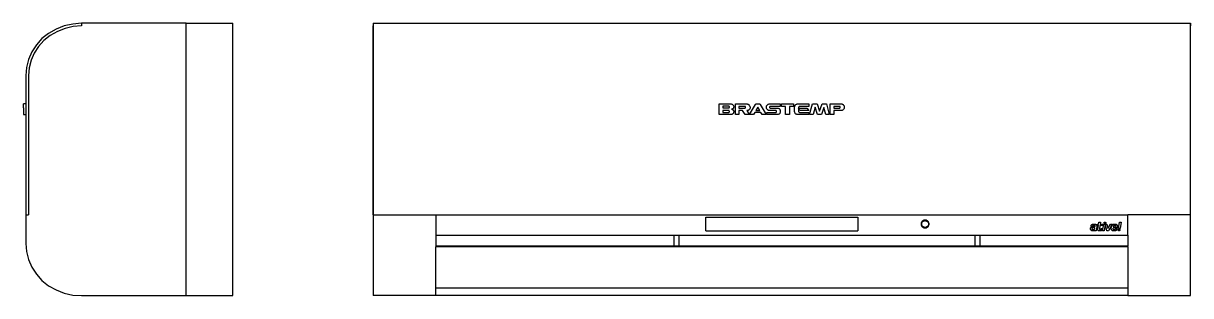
# Model space of a CAD drawing. Header units: millimetres. Extents: x 7034 to 7235, y -465 to -378.
# Drawn here: x 7086.539 to 7087.7, y -402.376 to -402.105 of the extents above; entities that cross this region are included whole.
import ezdxf

# ---------------------------------------------------------------- set-up
doc = ezdxf.new("R2010")
doc.units = ezdxf.units.MM
doc.header["$LTSCALE"] = 0.005
doc.layers.add('LL_DETALHES PRETO', color=250, linetype='Continuous')

msp = doc.modelspace()

# ---------------------------------------------------------------- linework, layer by layer
at = {"layer": 'LL_DETALHES PRETO'}
for p, q in [((7086.5879, -402.1061), (7086.5794, -402.108)), ((7086.5965, -402.1054), (7086.5879, -402.1061)), ((7086.7009, -402.1054), (7086.5965, -402.1054)), ((7086.5965, -402.1054), (7086.5965, -402.108)), ((7086.7009, -402.3762), (7086.7009, -402.1054)), ((7086.7009, -402.1054), (7086.7471, -402.1054)), ((7086.7471, -402.3762), (7086.7471, -402.1054)), ((7086.8867, -402.1054), (7086.8867, -402.108)), ((7086.8867, -402.1054), (7086.8871, -402.1054)), ((7086.8871, -402.108), (7086.8871, -402.1054)), ((7086.8871, -402.1054), (7087.6996, -402.1054)), ((7087.6996, -402.1054), (7087.7, -402.1054)), ((7087.6996, -402.1054), (7087.6996, -402.108)), ((7087.7, -402.1054), (7087.7, -402.108)), ((7086.5639, -402.1154), (7086.5573, -402.1206)), ((7086.5656, -402.1175), (7086.5593, -402.1225)), ((7086.5714, -402.1111), (7086.5639, -402.1154)), ((7086.5726, -402.1134), (7086.5656, -402.1175)), ((7086.5794, -402.108), (7086.5714, -402.1111)), ((7086.5803, -402.1104), (7086.5726, -402.1134)), ((7086.5883, -402.1086), (7086.5803, -402.1104)), ((7086.5965, -402.108), (7086.5883, -402.1086)), ((7086.8867, -402.108), (7086.8871, -402.108)), ((7086.8867, -402.2959), (7086.8867, -402.108)), ((7086.8871, -402.2959), (7086.8871, -402.108)), ((7087.6996, -402.108), (7087.7, -402.108)), ((7087.6996, -402.108), (7087.6996, -402.2959)), ((7087.7, -402.2959), (7087.7, -402.108)), ((7086.5517, -402.1268), (7086.5471, -402.1338)), ((7086.5539, -402.1284), (7086.5496, -402.135)), ((7086.5573, -402.1206), (7086.5517, -402.1268)), ((7086.5593, -402.1225), (7086.5539, -402.1284)), ((7086.5438, -402.1413), (7086.5418, -402.1492)), ((7086.5471, -402.1338), (7086.5438, -402.1413)), ((7086.5496, -402.135), (7086.5464, -402.1421)), ((7086.5418, -402.1492), (7086.5411, -402.1573)), ((7086.5445, -402.1496), (7086.5439, -402.1573)), ((7086.5464, -402.1421), (7086.5445, -402.1496)), ((7086.5411, -402.1573), (7086.5411, -402.1855)), ((7086.5439, -402.1573), (7086.5439, -402.2959)), ((7086.5411, -402.1855), (7086.5388, -402.1855)), ((7086.5388, -402.1896), (7086.5388, -402.1855)), ((7086.5411, -402.1855), (7086.5411, -402.1962)), ((7087.2309, -402.1962), (7087.2309, -402.1855)), ((7087.2309, -402.1855), (7087.2425, -402.1855)), ((7087.2345, -402.1878), (7087.2345, -402.1896)), ((7087.2406, -402.1878), (7087.2345, -402.1878)), ((7087.2407, -402.1878), (7087.2406, -402.1878)), ((7087.2408, -402.1878), (7087.2407, -402.1878)), ((7087.2408, -402.1878), (7087.2408, -402.1878)), ((7087.2409, -402.1879), (7087.2408, -402.1878)), ((7087.241, -402.1879), (7087.2409, -402.1879)), ((7087.2411, -402.188), (7087.241, -402.1879)), ((7087.2425, -402.1855), (7087.243, -402.1856)), ((7087.243, -402.1856), (7087.2435, -402.1857)), ((7087.2435, -402.1857), (7087.2439, -402.1858)), ((7087.2439, -402.1858), (7087.2443, -402.1861)), ((7087.2443, -402.1861), (7087.2447, -402.1864)), ((7087.2447, -402.1864), (7087.245, -402.1867)), ((7087.245, -402.1867), (7087.2452, -402.1871)), ((7087.2452, -402.1871), (7087.2454, -402.1876)), ((7087.2454, -402.1876), (7087.2455, -402.188)), ((7087.2471, -402.1962), (7087.2471, -402.1855)), ((7087.2471, -402.1855), (7087.2581, -402.1855)), ((7087.2581, -402.1855), (7087.2587, -402.1856)), ((7087.2587, -402.1856), (7087.2592, -402.1857)), ((7087.2592, -402.1857), (7087.2598, -402.1859)), ((7087.2598, -402.1859), (7087.2602, -402.1862)), ((7087.2602, -402.1862), (7087.2607, -402.1866)), ((7087.2607, -402.1866), (7087.261, -402.187)), ((7087.261, -402.187), (7087.2613, -402.1874)), ((7087.2611, -402.1962), (7087.2671, -402.1861)), ((7087.2613, -402.1874), (7087.2615, -402.188)), ((7087.2615, -402.188), (7087.2617, -402.1885)), ((7087.2671, -402.1861), (7087.2672, -402.1859)), ((7087.2672, -402.1859), (7087.2674, -402.1857)), ((7087.2674, -402.1857), (7087.2676, -402.1856)), ((7087.2676, -402.1856), (7087.2679, -402.1855)), ((7087.2679, -402.1855), (7087.2681, -402.1855)), ((7087.2681, -402.1855), (7087.2708, -402.1855)), ((7087.2708, -402.1855), (7087.2711, -402.1855)), ((7087.2711, -402.1855), (7087.2713, -402.1856)), ((7087.2713, -402.1856), (7087.2715, -402.1857)), ((7087.2715, -402.1857), (7087.2717, -402.1859)), ((7087.2717, -402.1859), (7087.2718, -402.1861)), ((7087.2718, -402.1861), (7087.2778, -402.1962)), ((7087.2781, -402.188), (7087.2782, -402.1876)), ((7087.2782, -402.1876), (7087.2784, -402.1871)), ((7087.2784, -402.1871), (7087.2787, -402.1867)), ((7087.2787, -402.1867), (7087.279, -402.1864)), ((7087.279, -402.1864), (7087.2793, -402.1861)), ((7087.2793, -402.1861), (7087.2797, -402.1858)), ((7087.2797, -402.1858), (7087.2802, -402.1857)), ((7087.2802, -402.1857), (7087.2806, -402.1856)), ((7087.2806, -402.1856), (7087.2811, -402.1855)), ((7087.2811, -402.1855), (7087.2918, -402.1855)), ((7087.2918, -402.1855), (7087.2918, -402.1881)), ((7087.2929, -402.1881), (7087.2929, -402.1855)), ((7087.2929, -402.1855), (7087.3051, -402.1855)), ((7087.3051, -402.1855), (7087.3051, -402.1881)), ((7087.3062, -402.188), (7087.3063, -402.1876)), ((7087.3063, -402.1876), (7087.3065, -402.1871)), ((7087.3065, -402.1871), (7087.3067, -402.1867)), ((7087.3067, -402.1867), (7087.307, -402.1864)), ((7087.307, -402.1864), (7087.3074, -402.1861)), ((7087.3074, -402.1861), (7087.3078, -402.1858)), ((7087.3078, -402.1858), (7087.3082, -402.1857)), ((7087.3082, -402.1857), (7087.3087, -402.1856)), ((7087.3087, -402.1856), (7087.3091, -402.1855)), ((7087.3091, -402.1855), (7087.3201, -402.1855)), ((7087.3201, -402.1855), (7087.3201, -402.1881)), ((7087.321, -402.1962), (7087.3238, -402.1855)), ((7087.3238, -402.1855), (7087.3284, -402.1855)), ((7087.3284, -402.1855), (7087.3308, -402.1927)), ((7087.3308, -402.1927), (7087.3333, -402.1855)), ((7087.3333, -402.1855), (7087.3377, -402.1855)), ((7087.3377, -402.1855), (7087.3405, -402.1962)), ((7087.3413, -402.1962), (7087.3413, -402.1855)), ((7087.3413, -402.1855), (7087.3524, -402.1855)), ((7087.3524, -402.1855), (7087.3529, -402.1856)), ((7087.3529, -402.1856), (7087.3533, -402.1857)), ((7087.3533, -402.1857), (7087.3538, -402.1858)), ((7087.3538, -402.1858), (7087.3542, -402.1861)), ((7087.3542, -402.1861), (7087.3545, -402.1864)), ((7087.3545, -402.1864), (7087.3548, -402.1867)), ((7087.3548, -402.1867), (7087.3551, -402.1871)), ((7087.3551, -402.1871), (7087.3553, -402.1876)), ((7087.3553, -402.1876), (7087.3554, -402.188)), ((7086.5388, -402.1896), (7086.5388, -402.1896)), ((7086.5388, -402.1896), (7086.5388, -402.1962)), ((7086.5388, -402.1962), (7086.5411, -402.1962)), ((7086.5411, -402.1962), (7086.5411, -402.2959)), ((7087.2425, -402.1962), (7087.2309, -402.1962)), ((7087.2345, -402.1896), (7087.2406, -402.1896)), ((7087.2345, -402.1922), (7087.2345, -402.194)), ((7087.2406, -402.1922), (7087.2345, -402.1922)), ((7087.2345, -402.194), (7087.2406, -402.194)), ((7087.2406, -402.1896), (7087.2407, -402.1895)), ((7087.2407, -402.1922), (7087.2406, -402.1922)), ((7087.2406, -402.194), (7087.2407, -402.194)), ((7087.2407, -402.1895), (7087.2408, -402.1895)), ((7087.2408, -402.1922), (7087.2407, -402.1922)), ((7087.2407, -402.194), (7087.2408, -402.1939)), ((7087.2408, -402.1895), (7087.2409, -402.1894)), ((7087.2408, -402.1895), (7087.2408, -402.1895)), ((7087.2408, -402.1923), (7087.2408, -402.1922)), ((7087.2409, -402.1923), (7087.2408, -402.1923)), ((7087.2408, -402.1939), (7087.2409, -402.1939)), ((7087.2408, -402.1939), (7087.2408, -402.1939)), ((7087.2409, -402.1894), (7087.241, -402.1894)), ((7087.241, -402.1924), (7087.2409, -402.1923)), ((7087.2409, -402.1939), (7087.241, -402.1938)), ((7087.241, -402.1894), (7087.2411, -402.1893)), ((7087.2411, -402.1924), (7087.241, -402.1924)), ((7087.241, -402.1938), (7087.2411, -402.1937)), ((7087.2411, -402.1881), (7087.2411, -402.188)), ((7087.2411, -402.1882), (7087.2411, -402.1881)), ((7087.2412, -402.1883), (7087.2411, -402.1882)), ((7087.2411, -402.1891), (7087.2412, -402.1891)), ((7087.2411, -402.1892), (7087.2411, -402.1891)), ((7087.2411, -402.1893), (7087.2411, -402.1892)), ((7087.2411, -402.1925), (7087.2411, -402.1924)), ((7087.2411, -402.1926), (7087.2411, -402.1925)), ((7087.2412, -402.1927), (7087.2411, -402.1926)), ((7087.2411, -402.1936), (7087.2412, -402.1935)), ((7087.2411, -402.1937), (7087.2411, -402.1936)), ((7087.2411, -402.1937), (7087.2411, -402.1937)), ((7087.2412, -402.1884), (7087.2412, -402.1883)), ((7087.2412, -402.189), (7087.2412, -402.1884)), ((7087.2412, -402.1891), (7087.2412, -402.189)), ((7087.2412, -402.1928), (7087.2412, -402.1927)), ((7087.2412, -402.1934), (7087.2412, -402.1928)), ((7087.2412, -402.1935), (7087.2412, -402.1934)), ((7087.243, -402.1962), (7087.2425, -402.1962)), ((7087.2435, -402.1961), (7087.243, -402.1962)), ((7087.2435, -402.1908), (7087.2431, -402.1909)), ((7087.2431, -402.1909), (7087.2435, -402.1909)), ((7087.2439, -402.1908), (7087.2435, -402.1908)), ((7087.2435, -402.1909), (7087.2439, -402.191)), ((7087.2439, -402.1959), (7087.2435, -402.1961)), ((7087.2442, -402.1906), (7087.2439, -402.1908)), ((7087.2439, -402.191), (7087.2442, -402.1911)), ((7087.2443, -402.1956), (7087.2439, -402.1959)), ((7087.2445, -402.1904), (7087.2442, -402.1906)), ((7087.2442, -402.1911), (7087.2445, -402.1913)), ((7087.2447, -402.1953), (7087.2443, -402.1956)), ((7087.2448, -402.1902), (7087.2445, -402.1904)), ((7087.2445, -402.1913), (7087.2448, -402.1916)), ((7087.245, -402.195), (7087.2447, -402.1953)), ((7087.2451, -402.1899), (7087.2448, -402.1902)), ((7087.2448, -402.1916), (7087.2451, -402.1919)), ((7087.2452, -402.1946), (7087.245, -402.195)), ((7087.2453, -402.1896), (7087.2451, -402.1899)), ((7087.2451, -402.1919), (7087.2453, -402.1922)), ((7087.2454, -402.1942), (7087.2452, -402.1946)), ((7087.2454, -402.1892), (7087.2453, -402.1896)), ((7087.2453, -402.1922), (7087.2454, -402.1925)), ((7087.2455, -402.1889), (7087.2454, -402.1892)), ((7087.2454, -402.1925), (7087.2455, -402.1929)), ((7087.2455, -402.1937), (7087.2454, -402.1942)), ((7087.2455, -402.188), (7087.2455, -402.1885)), ((7087.2455, -402.1885), (7087.2455, -402.1889)), ((7087.2455, -402.1929), (7087.2455, -402.1932)), ((7087.2455, -402.1932), (7087.2455, -402.1937)), ((7087.2506, -402.1962), (7087.2471, -402.1962)), ((7087.2506, -402.1881), (7087.2506, -402.1897)), ((7087.2566, -402.1881), (7087.2506, -402.1881)), ((7087.2506, -402.1897), (7087.2566, -402.1897)), ((7087.2543, -402.1922), (7087.2506, -402.1922)), ((7087.2506, -402.1922), (7087.2506, -402.1962)), ((7087.2567, -402.1962), (7087.2543, -402.1922)), ((7087.2567, -402.1881), (7087.2566, -402.1881)), ((7087.2566, -402.1897), (7087.2567, -402.1897)), ((7087.2568, -402.1881), (7087.2567, -402.1881)), ((7087.2567, -402.1897), (7087.2568, -402.1896)), ((7087.2607, -402.1962), (7087.2567, -402.1962)), ((7087.2569, -402.1881), (7087.2568, -402.1881)), ((7087.2568, -402.1896), (7087.2569, -402.1896)), ((7087.257, -402.1882), (7087.2569, -402.1881)), ((7087.2569, -402.1896), (7087.257, -402.1895)), ((7087.2571, -402.1882), (7087.257, -402.1882)), ((7087.257, -402.1895), (7087.2571, -402.1895)), ((7087.2571, -402.1883), (7087.2571, -402.1882)), ((7087.2572, -402.1884), (7087.2571, -402.1883)), ((7087.2571, -402.1894), (7087.2572, -402.1893)), ((7087.2571, -402.1895), (7087.2571, -402.1894)), ((7087.2572, -402.1885), (7087.2572, -402.1884)), ((7087.2572, -402.1886), (7087.2572, -402.1885)), ((7087.2572, -402.1887), (7087.2572, -402.1886)), ((7087.2572, -402.1891), (7087.2572, -402.1887)), ((7087.2572, -402.1892), (7087.2572, -402.1891)), ((7087.2572, -402.1893), (7087.2572, -402.1892)), ((7087.2572, -402.1893), (7087.2572, -402.1893)), ((7087.2584, -402.1922), (7087.2607, -402.1962)), ((7087.2587, -402.1922), (7087.2584, -402.1922)), ((7087.2592, -402.1922), (7087.2587, -402.1922)), ((7087.2597, -402.192), (7087.2592, -402.1922)), ((7087.2601, -402.1919), (7087.2597, -402.192)), ((7087.2605, -402.1916), (7087.2601, -402.1919)), ((7087.2608, -402.1913), (7087.2605, -402.1916)), ((7087.2611, -402.191), (7087.2608, -402.1913)), ((7087.2614, -402.1906), (7087.2611, -402.191)), ((7087.2652, -402.1962), (7087.2611, -402.1962)), ((7087.2616, -402.1902), (7087.2614, -402.1906)), ((7087.2617, -402.1897), (7087.2616, -402.1902)), ((7087.2617, -402.1885), (7087.2617, -402.189)), ((7087.2617, -402.189), (7087.2617, -402.1893)), ((7087.2617, -402.1893), (7087.2617, -402.1897)), ((7087.2665, -402.194), (7087.2652, -402.1962)), ((7087.2724, -402.194), (7087.2665, -402.194)), ((7087.2695, -402.1889), (7087.2675, -402.1922)), ((7087.2675, -402.1922), (7087.2714, -402.1922)), ((7087.2714, -402.1922), (7087.2695, -402.1889)), ((7087.2737, -402.1962), (7087.2724, -402.194)), ((7087.2778, -402.1962), (7087.2737, -402.1962)), ((7087.2781, -402.1885), (7087.2781, -402.188)), ((7087.2781, -402.1893), (7087.2781, -402.1885)), ((7087.2781, -402.1897), (7087.2781, -402.1893)), ((7087.2782, -402.1902), (7087.2781, -402.1897)), ((7087.2784, -402.1906), (7087.2782, -402.1902)), ((7087.2787, -402.191), (7087.2784, -402.1906)), ((7087.2785, -402.1962), (7087.2785, -402.194)), ((7087.2785, -402.194), (7087.2875, -402.194)), ((7087.2889, -402.1962), (7087.2785, -402.1962)), ((7087.279, -402.1913), (7087.2787, -402.191)), ((7087.2793, -402.1916), (7087.279, -402.1913)), ((7087.2797, -402.1919), (7087.2793, -402.1916)), ((7087.2802, -402.192), (7087.2797, -402.1919)), ((7087.2806, -402.1922), (7087.2802, -402.192)), ((7087.2811, -402.1922), (7087.2806, -402.1922)), ((7087.2875, -402.1922), (7087.2811, -402.1922)), ((7087.2813, -402.1885), (7087.2812, -402.1886)), ((7087.2812, -402.1886), (7087.2812, -402.1887)), ((7087.2812, -402.1887), (7087.2812, -402.1891)), ((7087.2812, -402.1891), (7087.2812, -402.1892)), ((7087.2812, -402.1892), (7087.2813, -402.1893)), ((7087.2814, -402.1882), (7087.2813, -402.1883)), ((7087.2813, -402.1883), (7087.2813, -402.1884)), ((7087.2813, -402.1884), (7087.2813, -402.1885)), ((7087.2813, -402.1893), (7087.2813, -402.1894)), ((7087.2813, -402.1893), (7087.2813, -402.1893)), ((7087.2813, -402.1894), (7087.2814, -402.1895)), ((7087.2815, -402.1882), (7087.2814, -402.1882)), ((7087.2814, -402.1895), (7087.2815, -402.1895)), ((7087.2816, -402.1881), (7087.2815, -402.1882)), ((7087.2815, -402.1895), (7087.2816, -402.1896)), ((7087.2816, -402.1881), (7087.2816, -402.1881)), ((7087.2817, -402.1881), (7087.2816, -402.1881)), ((7087.2816, -402.1896), (7087.2817, -402.1897)), ((7087.2816, -402.1896), (7087.2816, -402.1896)), ((7087.2818, -402.1881), (7087.2817, -402.1881)), ((7087.2817, -402.1897), (7087.2818, -402.1897)), ((7087.2918, -402.1881), (7087.2818, -402.1881)), ((7087.2818, -402.1897), (7087.2889, -402.1897)), ((7087.2876, -402.1922), (7087.2875, -402.1922)), ((7087.2875, -402.194), (7087.2876, -402.194)), ((7087.2877, -402.1922), (7087.2876, -402.1922)), ((7087.2876, -402.194), (7087.2877, -402.1939)), ((7087.2878, -402.1923), (7087.2877, -402.1922)), ((7087.2877, -402.1939), (7087.2878, -402.1939)), ((7087.2879, -402.1923), (7087.2878, -402.1923)), ((7087.2878, -402.1939), (7087.2879, -402.1939)), ((7087.288, -402.1924), (7087.2879, -402.1923)), ((7087.2879, -402.1939), (7087.288, -402.1938)), ((7087.288, -402.1924), (7087.288, -402.1924)), ((7087.2881, -402.1925), (7087.288, -402.1924)), ((7087.288, -402.1937), (7087.2881, -402.1937)), ((7087.288, -402.1938), (7087.288, -402.1937)), ((7087.2881, -402.1926), (7087.2881, -402.1925)), ((7087.2881, -402.1927), (7087.2881, -402.1926)), ((7087.2881, -402.1928), (7087.2881, -402.1927)), ((7087.2881, -402.1934), (7087.2881, -402.1928)), ((7087.2881, -402.1935), (7087.2881, -402.1934)), ((7087.2881, -402.1936), (7087.2881, -402.1935)), ((7087.2881, -402.1937), (7087.2881, -402.1936)), ((7087.2889, -402.1897), (7087.2893, -402.1897)), ((7087.2893, -402.1962), (7087.2889, -402.1962)), ((7087.2893, -402.1897), (7087.2898, -402.1898)), ((7087.2898, -402.1961), (7087.2893, -402.1962)), ((7087.2898, -402.1898), (7087.2902, -402.19)), ((7087.2902, -402.1959), (7087.2898, -402.1961)), ((7087.2902, -402.19), (7087.2906, -402.1902)), ((7087.2906, -402.1957), (7087.2902, -402.1959)), ((7087.2906, -402.1902), (7087.291, -402.1905)), ((7087.291, -402.1954), (7087.2906, -402.1957)), ((7087.291, -402.1905), (7087.2913, -402.1909)), ((7087.2913, -402.195), (7087.291, -402.1954)), ((7087.2913, -402.1909), (7087.2915, -402.1913)), ((7087.2915, -402.1946), (7087.2913, -402.195)), ((7087.2915, -402.1913), (7087.2917, -402.1917)), ((7087.2917, -402.1942), (7087.2915, -402.1946)), ((7087.2917, -402.1917), (7087.2918, -402.1921)), ((7087.2918, -402.1937), (7087.2917, -402.1942)), ((7087.2918, -402.1921), (7087.2918, -402.1926)), ((7087.2918, -402.1926), (7087.2918, -402.1933)), ((7087.2918, -402.1933), (7087.2918, -402.1937)), ((7087.2971, -402.1881), (7087.2929, -402.1881)), ((7087.2971, -402.1962), (7087.2971, -402.1881)), ((7087.3011, -402.1962), (7087.2971, -402.1962)), ((7087.3011, -402.1881), (7087.3011, -402.1962)), ((7087.3051, -402.1881), (7087.3011, -402.1881)), ((7087.3061, -402.1885), (7087.3062, -402.188)), ((7087.3061, -402.1933), (7087.3061, -402.1885)), ((7087.3062, -402.1937), (7087.3061, -402.1933)), ((7087.3063, -402.1942), (7087.3062, -402.1937)), ((7087.3065, -402.1946), (7087.3063, -402.1942)), ((7087.3067, -402.195), (7087.3065, -402.1946)), ((7087.307, -402.1954), (7087.3067, -402.195)), ((7087.3074, -402.1957), (7087.307, -402.1954)), ((7087.3078, -402.1959), (7087.3074, -402.1957)), ((7087.3082, -402.1961), (7087.3078, -402.1959)), ((7087.3087, -402.1962), (7087.3082, -402.1961)), ((7087.3091, -402.1962), (7087.3087, -402.1962)), ((7087.3201, -402.1962), (7087.3091, -402.1962)), ((7087.3101, -402.1887), (7087.31, -402.1889)), ((7087.31, -402.1889), (7087.31, -402.1891)), ((7087.31, -402.1891), (7087.31, -402.1892)), ((7087.31, -402.1892), (7087.31, -402.1897)), ((7087.3111, -402.1922), (7087.31, -402.1897)), ((7087.31, -402.1897), (7087.3183, -402.1897)), ((7087.31, -402.1897), (7087.31, -402.1928)), ((7087.31, -402.1928), (7087.31, -402.193)), ((7087.31, -402.193), (7087.31, -402.1932)), ((7087.31, -402.1932), (7087.3101, -402.1933)), ((7087.3102, -402.1885), (7087.3101, -402.1887)), ((7087.3101, -402.1933), (7087.3102, -402.1935)), ((7087.3103, -402.1884), (7087.3102, -402.1885)), ((7087.3102, -402.1935), (7087.3103, -402.1936)), ((7087.3105, -402.1883), (7087.3103, -402.1884)), ((7087.3103, -402.1936), (7087.3105, -402.1937)), ((7087.3106, -402.1882), (7087.3105, -402.1883)), ((7087.3105, -402.1937), (7087.3106, -402.1938)), ((7087.3108, -402.1881), (7087.3106, -402.1882)), ((7087.3106, -402.1938), (7087.3108, -402.1939)), ((7087.311, -402.1881), (7087.3108, -402.1881)), ((7087.3108, -402.1939), (7087.311, -402.194)), ((7087.3112, -402.1881), (7087.311, -402.1881)), ((7087.311, -402.194), (7087.3112, -402.194)), ((7087.3201, -402.1922), (7087.3111, -402.1922)), ((7087.3201, -402.1881), (7087.3112, -402.1881)), ((7087.3112, -402.194), (7087.3201, -402.194)), ((7087.3183, -402.1897), (7087.3201, -402.1922)), ((7087.3201, -402.194), (7087.3201, -402.1962)), ((7087.3245, -402.1962), (7087.321, -402.1962)), ((7087.3265, -402.1887), (7087.3245, -402.1962)), ((7087.3289, -402.1962), (7087.3265, -402.1887)), ((7087.3328, -402.1962), (7087.3289, -402.1962)), ((7087.3351, -402.1891), (7087.3328, -402.1962)), ((7087.337, -402.1962), (7087.3351, -402.1891)), ((7087.3405, -402.1962), (7087.337, -402.1962)), ((7087.3451, -402.1962), (7087.3413, -402.1962)), ((7087.3508, -402.1881), (7087.3451, -402.1881)), ((7087.3451, -402.1881), (7087.3451, -402.1897)), ((7087.3451, -402.1897), (7087.3508, -402.1897)), ((7087.3524, -402.1922), (7087.3451, -402.1922)), ((7087.3451, -402.1922), (7087.3451, -402.1962)), ((7087.3509, -402.1881), (7087.3508, -402.1881)), ((7087.3508, -402.1897), (7087.3509, -402.1897)), ((7087.351, -402.1881), (7087.3509, -402.1881)), ((7087.3509, -402.1897), (7087.351, -402.1896)), ((7087.3511, -402.1881), (7087.351, -402.1881)), ((7087.351, -402.1896), (7087.3511, -402.1896)), ((7087.3512, -402.1882), (7087.3511, -402.1881)), ((7087.3511, -402.1896), (7087.3512, -402.1895)), ((7087.3512, -402.1882), (7087.3512, -402.1882)), ((7087.3513, -402.1883), (7087.3512, -402.1882)), ((7087.3512, -402.1895), (7087.3513, -402.1894)), ((7087.3512, -402.1895), (7087.3512, -402.1895)), ((7087.3513, -402.1884), (7087.3513, -402.1883)), ((7087.3514, -402.1885), (7087.3513, -402.1884)), ((7087.3513, -402.1893), (7087.3514, -402.1893)), ((7087.3513, -402.1894), (7087.3513, -402.1893)), ((7087.3514, -402.1886), (7087.3514, -402.1885)), ((7087.3514, -402.1887), (7087.3514, -402.1886)), ((7087.3514, -402.1891), (7087.3514, -402.1887)), ((7087.3514, -402.1892), (7087.3514, -402.1891)), ((7087.3514, -402.1893), (7087.3514, -402.1892)), ((7087.3529, -402.1922), (7087.3524, -402.1922)), ((7087.3533, -402.192), (7087.3529, -402.1922)), ((7087.3538, -402.1919), (7087.3533, -402.192)), ((7087.3542, -402.1916), (7087.3538, -402.1919)), ((7087.3545, -402.1913), (7087.3542, -402.1916)), ((7087.3548, -402.191), (7087.3545, -402.1913)), ((7087.3551, -402.1906), (7087.3548, -402.191)), ((7087.3553, -402.1902), (7087.3551, -402.1906)), ((7087.3554, -402.1897), (7087.3553, -402.1902)), ((7087.3554, -402.188), (7087.3554, -402.1885)), ((7087.3554, -402.1885), (7087.3554, -402.1893)), ((7087.3554, -402.1893), (7087.3554, -402.1897)), ((7086.5411, -402.2959), (7086.5411, -402.3243)), ((7086.5411, -402.2959), (7086.5439, -402.2959)), ((7086.8871, -402.2959), (7086.8867, -402.2959)), ((7086.8867, -402.2959), (7086.8867, -402.3762)), ((7086.8871, -402.2959), (7086.9491, -402.2959)), ((7086.9491, -402.2959), (7087.6376, -402.2959)), ((7086.9491, -402.2959), (7086.9491, -402.3161)), ((7087.2178, -402.2982), (7087.3689, -402.2982)), ((7087.2178, -402.3117), (7087.2178, -402.2982)), ((7087.3689, -402.2982), (7087.3689, -402.3117)), ((7087.432, -402.3038), (7087.4318, -402.3044)), ((7087.4322, -402.3032), (7087.432, -402.3038)), ((7087.4326, -402.3027), (7087.4322, -402.3032)), ((7087.4325, -402.3045), (7087.4326, -402.3039)), ((7087.433, -402.3022), (7087.4326, -402.3027)), ((7087.4326, -402.3039), (7087.4328, -402.3035)), ((7087.4328, -402.3035), (7087.4331, -402.303)), ((7087.4335, -402.3018), (7087.433, -402.3022)), ((7087.4331, -402.303), (7087.4334, -402.3026)), ((7087.4334, -402.3026), (7087.4338, -402.3023)), ((7087.434, -402.3015), (7087.4335, -402.3018)), ((7087.4338, -402.3023), (7087.4343, -402.302)), ((7087.4346, -402.3012), (7087.434, -402.3015)), ((7087.4343, -402.302), (7087.4348, -402.3018)), ((7087.4352, -402.3011), (7087.4346, -402.3012)), ((7087.4348, -402.3018), (7087.4353, -402.3017)), ((7087.4358, -402.301), (7087.4352, -402.3011)), ((7087.4353, -402.3017), (7087.4358, -402.3016)), ((7087.4364, -402.3011), (7087.4358, -402.301)), ((7087.4358, -402.3016), (7087.4364, -402.3017)), ((7087.4371, -402.3012), (7087.4364, -402.3011)), ((7087.4364, -402.3017), (7087.4369, -402.3018)), ((7087.4369, -402.3018), (7087.4374, -402.302)), ((7087.4376, -402.3015), (7087.4371, -402.3012)), ((7087.4374, -402.302), (7087.4378, -402.3023)), ((7087.4382, -402.3018), (7087.4376, -402.3015)), ((7087.4378, -402.3023), (7087.4382, -402.3026)), ((7087.4387, -402.3022), (7087.4382, -402.3018)), ((7087.4382, -402.3026), (7087.4386, -402.303)), ((7087.4386, -402.303), (7087.4389, -402.3035)), ((7087.4391, -402.3027), (7087.4387, -402.3022)), ((7087.4389, -402.3035), (7087.4391, -402.3039)), ((7087.4394, -402.3032), (7087.4391, -402.3027)), ((7087.4391, -402.3039), (7087.4392, -402.3045)), ((7087.4396, -402.3038), (7087.4394, -402.3032)), ((7087.4398, -402.3044), (7087.4396, -402.3038)), ((7087.6085, -402.3052), (7087.6088, -402.303)), ((7087.6088, -402.303), (7087.6103, -402.303)), ((7087.6103, -402.303), (7087.6099, -402.3052)), ((7087.6139, -402.3035), (7087.614, -402.3034)), ((7087.6139, -402.3037), (7087.6139, -402.3035)), ((7087.6139, -402.3038), (7087.6139, -402.3037)), ((7087.6139, -402.3039), (7087.6139, -402.3038)), ((7087.6139, -402.304), (7087.6139, -402.3039)), ((7087.614, -402.3041), (7087.6139, -402.304)), ((7087.614, -402.3033), (7087.6141, -402.3032)), ((7087.614, -402.3034), (7087.614, -402.3033)), ((7087.6141, -402.3032), (7087.6141, -402.3032)), ((7087.6141, -402.3032), (7087.6142, -402.3032)), ((7087.6142, -402.3032), (7087.6142, -402.3031)), ((7087.6142, -402.3031), (7087.6143, -402.3031)), ((7087.6143, -402.3031), (7087.6144, -402.303)), ((7087.6145, -402.303), (7087.6144, -402.303)), ((7087.6144, -402.303), (7087.6144, -402.303)), ((7087.6145, -402.303), (7087.6146, -402.303)), ((7087.6146, -402.303), (7087.6147, -402.303)), ((7087.6147, -402.303), (7087.6148, -402.303)), ((7087.6148, -402.303), (7087.6149, -402.303)), ((7087.6149, -402.303), (7087.6149, -402.303)), ((7087.6149, -402.303), (7087.6151, -402.3031)), ((7087.6151, -402.3031), (7087.6152, -402.3031)), ((7087.6152, -402.3031), (7087.6153, -402.3032)), ((7087.6153, -402.3032), (7087.6153, -402.3032)), ((7087.6153, -402.3032), (7087.6153, -402.3033)), ((7087.6153, -402.3033), (7087.6154, -402.3034)), ((7087.6154, -402.3034), (7087.6155, -402.3035)), ((7087.6155, -402.304), (7087.6154, -402.3041)), ((7087.6155, -402.3035), (7087.6155, -402.3037)), ((7087.6155, -402.3037), (7087.6155, -402.3038)), ((7087.6155, -402.3038), (7087.6155, -402.3039)), ((7087.6155, -402.3039), (7087.6155, -402.304)), ((7087.6284, -402.3094), (7087.6294, -402.303)), ((7087.6294, -402.303), (7087.6309, -402.303)), ((7087.6309, -402.303), (7087.6299, -402.3095)), ((7087.6376, -402.3161), (7087.6376, -402.2959)), ((7087.6996, -402.2959), (7087.6376, -402.2959)), ((7087.7, -402.2959), (7087.6996, -402.2959)), ((7087.7, -402.3762), (7087.7, -402.2959)), ((7087.2178, -402.3117), (7087.3689, -402.3117)), ((7087.4318, -402.3044), (7087.4318, -402.305)), ((7087.4318, -402.305), (7087.4318, -402.3056)), ((7087.4318, -402.3056), (7087.432, -402.3062)), ((7087.432, -402.3062), (7087.4322, -402.3068)), ((7087.4322, -402.3068), (7087.4326, -402.3073)), ((7087.4324, -402.305), (7087.4325, -402.3045)), ((7087.4325, -402.3055), (7087.4324, -402.305)), ((7087.4326, -402.306), (7087.4325, -402.3055)), ((7087.4328, -402.3065), (7087.4326, -402.306)), ((7087.4326, -402.3073), (7087.433, -402.3078)), ((7087.4331, -402.3069), (7087.4328, -402.3065)), ((7087.433, -402.3078), (7087.4335, -402.3082)), ((7087.4334, -402.3073), (7087.4331, -402.3069)), ((7087.4338, -402.3077), (7087.4334, -402.3073)), ((7087.4335, -402.3082), (7087.434, -402.3085)), ((7087.4343, -402.3079), (7087.4338, -402.3077)), ((7087.434, -402.3085), (7087.4346, -402.3087)), ((7087.4348, -402.3081), (7087.4343, -402.3079)), ((7087.4346, -402.3087), (7087.4352, -402.3089)), ((7087.4353, -402.3083), (7087.4348, -402.3081)), ((7087.4352, -402.3089), (7087.4358, -402.3089)), ((7087.4358, -402.3083), (7087.4353, -402.3083)), ((7087.4364, -402.3083), (7087.4358, -402.3083)), ((7087.4358, -402.3089), (7087.4364, -402.3089)), ((7087.4369, -402.3081), (7087.4364, -402.3083)), ((7087.4364, -402.3089), (7087.4371, -402.3087)), ((7087.4374, -402.3079), (7087.4369, -402.3081)), ((7087.4371, -402.3087), (7087.4376, -402.3085)), ((7087.4378, -402.3077), (7087.4374, -402.3079)), ((7087.4376, -402.3085), (7087.4382, -402.3082)), ((7087.4382, -402.3073), (7087.4378, -402.3077)), ((7087.4386, -402.3069), (7087.4382, -402.3073)), ((7087.4382, -402.3082), (7087.4387, -402.3078)), ((7087.4389, -402.3065), (7087.4386, -402.3069)), ((7087.4387, -402.3078), (7087.4391, -402.3073)), ((7087.4391, -402.306), (7087.4389, -402.3065)), ((7087.4392, -402.3055), (7087.4391, -402.306)), ((7087.4391, -402.3073), (7087.4394, -402.3068)), ((7087.4392, -402.3045), (7087.4392, -402.305)), ((7087.4392, -402.305), (7087.4392, -402.3055)), ((7087.4394, -402.3068), (7087.4396, -402.3062)), ((7087.4396, -402.3062), (7087.4398, -402.3056)), ((7087.4398, -402.305), (7087.4398, -402.3044)), ((7087.4398, -402.3056), (7087.4398, -402.305)), ((7087.6004, -402.3092), (7087.6005, -402.3089)), ((7087.6004, -402.3095), (7087.6004, -402.3092)), ((7087.6004, -402.3098), (7087.6004, -402.3095)), ((7087.6004, -402.3101), (7087.6004, -402.3098)), ((7087.6005, -402.3104), (7087.6004, -402.3101)), ((7087.6005, -402.3089), (7087.6007, -402.3086)), ((7087.6006, -402.3107), (7087.6005, -402.3104)), ((7087.6008, -402.311), (7087.6006, -402.3107)), ((7087.6007, -402.3086), (7087.6009, -402.3084)), ((7087.601, -402.3112), (7087.6008, -402.311)), ((7087.6009, -402.3084), (7087.6011, -402.3081)), ((7087.601, -402.3075), (7087.6011, -402.3067)), ((7087.6023, -402.3075), (7087.601, -402.3075)), ((7087.6013, -402.3114), (7087.601, -402.3112)), ((7087.6011, -402.3065), (7087.6012, -402.3062)), ((7087.6011, -402.3067), (7087.6011, -402.3065)), ((7087.6011, -402.3081), (7087.6013, -402.308)), ((7087.6012, -402.3062), (7087.6013, -402.306)), ((7087.6013, -402.306), (7087.6015, -402.3058)), ((7087.6013, -402.308), (7087.6016, -402.3078)), ((7087.6015, -402.3115), (7087.6013, -402.3114)), ((7087.6015, -402.3058), (7087.6017, -402.3056)), ((7087.6018, -402.3117), (7087.6015, -402.3115)), ((7087.6016, -402.3078), (7087.6019, -402.3077)), ((7087.6017, -402.3056), (7087.6019, -402.3055)), ((7087.6019, -402.3094), (7087.6018, -402.3098)), ((7087.6018, -402.3098), (7087.6018, -402.3099)), ((7087.6018, -402.3099), (7087.6018, -402.31)), ((7087.6018, -402.31), (7087.6019, -402.3101)), ((7087.6021, -402.3117), (7087.6018, -402.3117)), ((7087.6019, -402.3055), (7087.6021, -402.3054)), ((7087.6019, -402.3077), (7087.6022, -402.3076)), ((7087.602, -402.3092), (7087.6019, -402.3093)), ((7087.6019, -402.3093), (7087.6019, -402.3094)), ((7087.6019, -402.3094), (7087.6019, -402.3094)), ((7087.6019, -402.3101), (7087.6019, -402.3102)), ((7087.6019, -402.3102), (7087.602, -402.3102)), ((7087.6021, -402.3091), (7087.602, -402.3091)), ((7087.602, -402.3091), (7087.602, -402.3092)), ((7087.602, -402.3102), (7087.6021, -402.3103)), ((7087.6021, -402.3054), (7087.6024, -402.3053)), ((7087.6022, -402.309), (7087.6021, -402.3091)), ((7087.6021, -402.3103), (7087.6021, -402.3104)), ((7087.6021, -402.3104), (7087.6022, -402.3104)), ((7087.6025, -402.3117), (7087.6021, -402.3117)), ((7087.6022, -402.3076), (7087.6047, -402.3075)), ((7087.6023, -402.3089), (7087.6022, -402.309)), ((7087.6022, -402.309), (7087.6022, -402.309)), ((7087.6022, -402.3104), (7087.6023, -402.3104)), ((7087.6024, -402.3071), (7087.6023, -402.3075)), ((7087.6024, -402.3089), (7087.6023, -402.3089)), ((7087.6023, -402.3104), (7087.6025, -402.3105)), ((7087.6024, -402.3053), (7087.6026, -402.3052)), ((7087.6025, -402.3068), (7087.6024, -402.3069)), ((7087.6024, -402.3069), (7087.6024, -402.307)), ((7087.6024, -402.307), (7087.6024, -402.3071)), ((7087.6025, -402.3089), (7087.6024, -402.3089)), ((7087.6026, -402.3067), (7087.6025, -402.3067)), ((7087.6025, -402.3067), (7087.6025, -402.3068)), ((7087.6048, -402.3089), (7087.6025, -402.3089)), ((7087.6025, -402.3105), (7087.6035, -402.3105)), ((7087.6032, -402.3117), (7087.6025, -402.3117)), ((7087.6026, -402.3052), (7087.6029, -402.3052)), ((7087.6027, -402.3066), (7087.6026, -402.3067)), ((7087.6028, -402.3066), (7087.6027, -402.3066)), ((7087.6029, -402.3065), (7087.6028, -402.3066)), ((7087.6029, -402.3052), (7087.6049, -402.3052)), ((7087.603, -402.3065), (7087.6029, -402.3065)), ((7087.6047, -402.3065), (7087.603, -402.3065)), ((7087.603, -402.3065), (7087.603, -402.3065)), ((7087.6035, -402.3117), (7087.6032, -402.3117)), ((7087.6035, -402.3105), (7087.6037, -402.3104)), ((7087.6038, -402.3116), (7087.6035, -402.3117)), ((7087.6037, -402.3104), (7087.6039, -402.3104)), ((7087.6041, -402.3115), (7087.6038, -402.3116)), ((7087.6039, -402.3104), (7087.6041, -402.3103)), ((7087.6041, -402.3103), (7087.6042, -402.3102)), ((7087.6043, -402.3113), (7087.6041, -402.3115)), ((7087.6042, -402.3102), (7087.6044, -402.3101)), ((7087.6046, -402.3111), (7087.6043, -402.3113)), ((7087.6044, -402.3101), (7087.6045, -402.31)), ((7087.6045, -402.31), (7087.6046, -402.3098)), ((7087.6045, -402.3117), (7087.6046, -402.3111)), ((7087.6059, -402.3117), (7087.6045, -402.3117)), ((7087.6046, -402.3098), (7087.6047, -402.3097)), ((7087.6048, -402.3065), (7087.6047, -402.3065)), ((7087.6047, -402.3075), (7087.6048, -402.3075)), ((7087.6047, -402.3097), (7087.6048, -402.3095)), ((7087.6049, -402.3065), (7087.6048, -402.3065)), ((7087.6048, -402.3075), (7087.6049, -402.3075)), ((7087.6048, -402.3093), (7087.6048, -402.309)), ((7087.6048, -402.3095), (7087.6048, -402.3093)), ((7087.6049, -402.3052), (7087.6052, -402.3052)), ((7087.6049, -402.3066), (7087.6049, -402.3065)), ((7087.605, -402.3066), (7087.6049, -402.3066)), ((7087.6049, -402.3075), (7087.6049, -402.3075)), ((7087.6049, -402.3075), (7087.605, -402.3075)), ((7087.6051, -402.3067), (7087.605, -402.3066)), ((7087.605, -402.3075), (7087.6051, -402.3074)), ((7087.6052, -402.3068), (7087.6051, -402.3067)), ((7087.6051, -402.3067), (7087.6051, -402.3067)), ((7087.6051, -402.3074), (7087.6051, -402.3073)), ((7087.6051, -402.3073), (7087.6052, -402.3073)), ((7087.6052, -402.3052), (7087.6055, -402.3053)), ((7087.6052, -402.3069), (7087.6052, -402.3068)), ((7087.6052, -402.307), (7087.6052, -402.3069)), ((7087.6052, -402.3069), (7087.6052, -402.3069)), ((7087.6052, -402.3071), (7087.6052, -402.307)), ((7087.6052, -402.3072), (7087.6052, -402.3071)), ((7087.6052, -402.3073), (7087.6052, -402.3072)), ((7087.6055, -402.3053), (7087.6058, -402.3055)), ((7087.6058, -402.3055), (7087.6061, -402.3056)), ((7087.6067, -402.3073), (7087.6059, -402.3117)), ((7087.6061, -402.3056), (7087.6063, -402.3058)), ((7087.6063, -402.3058), (7087.6065, -402.3061)), ((7087.6065, -402.3061), (7087.6066, -402.3064)), ((7087.6066, -402.3064), (7087.6067, -402.3067)), ((7087.6067, -402.3067), (7087.6067, -402.307)), ((7087.6067, -402.307), (7087.6067, -402.3073)), ((7087.6072, -402.3065), (7087.6074, -402.3052)), ((7087.6083, -402.3065), (7087.6072, -402.3065)), ((7087.6074, -402.3052), (7087.6085, -402.3052)), ((7087.6076, -402.3102), (7087.6083, -402.3065)), ((7087.6076, -402.3105), (7087.6076, -402.3102)), ((7087.6076, -402.3107), (7087.6076, -402.3105)), ((7087.6077, -402.3109), (7087.6076, -402.3107)), ((7087.6078, -402.3111), (7087.6077, -402.3109)), ((7087.6079, -402.3113), (7087.6078, -402.3111)), ((7087.6081, -402.3115), (7087.6079, -402.3113)), ((7087.6083, -402.3116), (7087.6081, -402.3115)), ((7087.6085, -402.3117), (7087.6083, -402.3116)), ((7087.6087, -402.3117), (7087.6085, -402.3117)), ((7087.6089, -402.3118), (7087.6087, -402.3117)), ((7087.6105, -402.3118), (7087.6089, -402.3118)), ((7087.6097, -402.3065), (7087.6092, -402.3101)), ((7087.6092, -402.3101), (7087.6092, -402.3102)), ((7087.6092, -402.3101), (7087.6092, -402.3101)), ((7087.6092, -402.3102), (7087.6092, -402.3102)), ((7087.6092, -402.3102), (7087.6092, -402.3103)), ((7087.6092, -402.3103), (7087.6093, -402.3103)), ((7087.6093, -402.3103), (7087.6093, -402.3104)), ((7087.6093, -402.3104), (7087.6094, -402.3104)), ((7087.6094, -402.3104), (7087.6094, -402.3104)), ((7087.6094, -402.3104), (7087.6095, -402.3105)), ((7087.6095, -402.3105), (7087.6095, -402.3105)), ((7087.6095, -402.3105), (7087.6106, -402.3105)), ((7087.6125, -402.3065), (7087.6097, -402.3065)), ((7087.6099, -402.3052), (7087.6127, -402.3052)), ((7087.6108, -402.3117), (7087.6105, -402.3118)), ((7087.6106, -402.3105), (7087.6107, -402.3104)), ((7087.6106, -402.3105), (7087.6106, -402.3105)), ((7087.6107, -402.3104), (7087.6107, -402.3104)), ((7087.6107, -402.3104), (7087.6108, -402.3104)), ((7087.6108, -402.3104), (7087.6108, -402.3103)), ((7087.6108, -402.3103), (7087.6109, -402.3103)), ((7087.6108, -402.3104), (7087.6108, -402.3104)), ((7087.611, -402.3117), (7087.6108, -402.3117)), ((7087.6109, -402.3102), (7087.611, -402.3094)), ((7087.6109, -402.3103), (7087.6109, -402.3102)), ((7087.6109, -402.3102), (7087.6109, -402.3102)), ((7087.6109, -402.3103), (7087.6109, -402.3103)), ((7087.611, -402.3094), (7087.6124, -402.3094)), ((7087.6112, -402.3116), (7087.611, -402.3117)), ((7087.6115, -402.3115), (7087.6112, -402.3116)), ((7087.6117, -402.3113), (7087.6115, -402.3115)), ((7087.6118, -402.3112), (7087.6117, -402.3113)), ((7087.612, -402.311), (7087.6118, -402.3112)), ((7087.6121, -402.3108), (7087.612, -402.311)), ((7087.6122, -402.3105), (7087.6121, -402.3108)), ((7087.6123, -402.3103), (7087.6122, -402.3105)), ((7087.6124, -402.3094), (7087.6123, -402.3103)), ((7087.6127, -402.3052), (7087.6125, -402.3065)), ((7087.6125, -402.3117), (7087.6137, -402.3052)), ((7087.614, -402.3117), (7087.6125, -402.3117)), ((7087.6137, -402.3052), (7087.6151, -402.3052)), ((7087.614, -402.3043), (7087.614, -402.3041)), ((7087.6141, -402.3044), (7087.614, -402.3043)), ((7087.6151, -402.3052), (7087.614, -402.3117)), ((7087.6142, -402.3044), (7087.6141, -402.3044)), ((7087.6143, -402.3045), (7087.6142, -402.3044)), ((7087.6144, -402.3045), (7087.6143, -402.3045)), ((7087.6146, -402.3046), (7087.6144, -402.3045)), ((7087.6147, -402.3046), (7087.6146, -402.3046)), ((7087.6148, -402.3046), (7087.6147, -402.3046)), ((7087.6149, -402.3045), (7087.6148, -402.3046)), ((7087.6151, -402.3045), (7087.6149, -402.3045)), ((7087.6152, -402.3044), (7087.6151, -402.3045)), ((7087.6153, -402.3044), (7087.6152, -402.3044)), ((7087.6154, -402.3041), (7087.6153, -402.3043)), ((7087.6153, -402.3043), (7087.6153, -402.3044)), ((7087.6167, -402.3117), (7087.6153, -402.3052)), ((7087.6153, -402.3052), (7087.6168, -402.3052)), ((7087.6182, -402.3117), (7087.6167, -402.3117)), ((7087.6168, -402.3052), (7087.6178, -402.3096)), ((7087.6178, -402.3096), (7087.6202, -402.3052)), ((7087.6218, -402.3052), (7087.6182, -402.3117)), ((7087.6202, -402.3052), (7087.6218, -402.3052)), ((7087.6211, -402.3093), (7087.6216, -402.3069)), ((7087.6211, -402.3097), (7087.6211, -402.3093)), ((7087.6211, -402.3101), (7087.6211, -402.3097)), ((7087.6212, -402.3105), (7087.6211, -402.3101)), ((7087.6214, -402.3108), (7087.6212, -402.3105)), ((7087.6216, -402.3111), (7087.6214, -402.3108)), ((7087.6216, -402.3069), (7087.6218, -402.3064)), ((7087.6219, -402.3114), (7087.6216, -402.3111)), ((7087.6218, -402.3064), (7087.6221, -402.3059)), ((7087.6223, -402.3116), (7087.6219, -402.3114)), ((7087.6221, -402.3059), (7087.6225, -402.3056)), ((7087.6226, -402.3117), (7087.6223, -402.3116)), ((7087.6225, -402.3056), (7087.623, -402.3053)), ((7087.6227, -402.3091), (7087.6226, -402.3095)), ((7087.6226, -402.3095), (7087.6226, -402.3096)), ((7087.6226, -402.3096), (7087.6226, -402.3098)), ((7087.6226, -402.3098), (7087.6227, -402.3099)), ((7087.623, -402.3118), (7087.6226, -402.3117)), ((7087.6227, -402.3099), (7087.6227, -402.31)), ((7087.6227, -402.31), (7087.6228, -402.3102)), ((7087.6271, -402.3089), (7087.6228, -402.3089)), ((7087.6228, -402.3102), (7087.6229, -402.3103)), ((7087.623, -402.3075), (7087.6229, -402.3075)), ((7087.6229, -402.3075), (7087.623, -402.3075)), ((7087.6229, -402.3103), (7087.623, -402.3103)), ((7087.623, -402.3053), (7087.6235, -402.3052)), ((7087.6231, -402.3072), (7087.623, -402.3074)), ((7087.623, -402.3074), (7087.623, -402.3075)), ((7087.623, -402.3075), (7087.623, -402.3076)), ((7087.623, -402.3076), (7087.623, -402.3076)), ((7087.623, -402.3076), (7087.623, -402.3076)), ((7087.623, -402.3076), (7087.623, -402.3077)), ((7087.623, -402.3077), (7087.6231, -402.3077)), ((7087.623, -402.3103), (7087.6232, -402.3104)), ((7087.6234, -402.3118), (7087.623, -402.3118)), ((7087.6233, -402.3069), (7087.6231, -402.3072)), ((7087.6231, -402.3077), (7087.6231, -402.3077)), ((7087.6231, -402.3077), (7087.6231, -402.3077)), ((7087.6231, -402.3077), (7087.6254, -402.3077)), ((7087.6232, -402.3104), (7087.6233, -402.3104)), ((7087.6235, -402.3067), (7087.6233, -402.3069)), ((7087.6233, -402.3104), (7087.6235, -402.3105)), ((7087.6245, -402.3118), (7087.6234, -402.3118)), ((7087.6235, -402.3052), (7087.6255, -402.3052)), ((7087.6238, -402.3066), (7087.6235, -402.3067)), ((7087.6235, -402.3105), (7087.6244, -402.3105)), ((7087.6241, -402.3065), (7087.6238, -402.3066)), ((7087.6252, -402.3065), (7087.6241, -402.3065)), ((7087.6244, -402.3105), (7087.6246, -402.3104)), ((7087.6248, -402.3118), (7087.6245, -402.3118)), ((7087.6246, -402.3104), (7087.6247, -402.3104)), ((7087.6247, -402.3104), (7087.6248, -402.3104)), ((7087.6248, -402.3104), (7087.6249, -402.3103)), ((7087.6252, -402.3117), (7087.6248, -402.3118)), ((7087.6249, -402.3103), (7087.625, -402.3102)), ((7087.625, -402.3102), (7087.6251, -402.3102)), ((7087.6251, -402.3102), (7087.6252, -402.3101)), ((7087.6253, -402.3065), (7087.6252, -402.3065)), ((7087.6252, -402.31), (7087.6253, -402.3098)), ((7087.6252, -402.3101), (7087.6252, -402.31)), ((7087.6254, -402.3116), (7087.6252, -402.3117)), ((7087.6254, -402.3065), (7087.6253, -402.3065)), ((7087.6253, -402.3097), (7087.6254, -402.3094)), ((7087.6253, -402.3098), (7087.6253, -402.3097)), ((7087.6255, -402.3066), (7087.6254, -402.3065)), ((7087.6254, -402.3077), (7087.6255, -402.3077)), ((7087.6254, -402.3094), (7087.6268, -402.3094)), ((7087.6257, -402.3115), (7087.6254, -402.3116)), ((7087.6255, -402.3052), (7087.6258, -402.3052)), ((7087.6256, -402.3066), (7087.6255, -402.3066)), ((7087.6255, -402.3077), (7087.6255, -402.3077)), ((7087.6255, -402.3077), (7087.6256, -402.3077)), ((7087.6257, -402.3067), (7087.6256, -402.3066)), ((7087.6256, -402.3077), (7087.6256, -402.3076)), ((7087.6256, -402.3076), (7087.6257, -402.3076)), ((7087.6257, -402.3068), (7087.6257, -402.3067)), ((7087.6258, -402.3069), (7087.6257, -402.3068)), ((7087.6257, -402.3076), (7087.6257, -402.3075)), ((7087.6257, -402.3075), (7087.6258, -402.3075)), ((7087.6257, -402.3076), (7087.6257, -402.3076)), ((7087.626, -402.3113), (7087.6257, -402.3115)), ((7087.6258, -402.3052), (7087.6261, -402.3053)), ((7087.6258, -402.307), (7087.6258, -402.3069)), ((7087.6258, -402.3071), (7087.6258, -402.307)), ((7087.6258, -402.3072), (7087.6258, -402.3071)), ((7087.6258, -402.3074), (7087.6258, -402.3072)), ((7087.6258, -402.3075), (7087.6258, -402.3074)), ((7087.6258, -402.3074), (7087.6258, -402.3074)), ((7087.6262, -402.3111), (7087.626, -402.3113)), ((7087.6261, -402.3053), (7087.6264, -402.3055)), ((7087.6264, -402.3108), (7087.6262, -402.3111)), ((7087.6264, -402.3055), (7087.6267, -402.3057)), ((7087.6265, -402.3105), (7087.6264, -402.3108)), ((7087.6267, -402.3103), (7087.6265, -402.3105)), ((7087.6267, -402.3057), (7087.6269, -402.3059)), ((7087.6268, -402.3094), (7087.6267, -402.31)), ((7087.6267, -402.31), (7087.6267, -402.3103)), ((7087.6269, -402.3059), (7087.6271, -402.3061)), ((7087.6271, -402.3061), (7087.6272, -402.3064)), ((7087.6273, -402.3073), (7087.6271, -402.3089)), ((7087.6272, -402.3064), (7087.6273, -402.3067)), ((7087.6273, -402.3067), (7087.6273, -402.307)), ((7087.6273, -402.307), (7087.6273, -402.3073)), ((7087.628, -402.3107), (7087.6281, -402.3106)), ((7087.628, -402.3109), (7087.628, -402.3107)), ((7087.628, -402.311), (7087.628, -402.3109)), ((7087.628, -402.3111), (7087.628, -402.311)), ((7087.628, -402.3112), (7087.628, -402.3111)), ((7087.6281, -402.3113), (7087.628, -402.3112)), ((7087.6281, -402.3106), (7087.6282, -402.3105)), ((7087.6282, -402.3115), (7087.6281, -402.3113)), ((7087.6282, -402.3105), (7087.6282, -402.3104)), ((7087.6282, -402.3104), (7087.6282, -402.3104)), ((7087.6282, -402.3104), (7087.6283, -402.3104)), ((7087.6283, -402.3116), (7087.6282, -402.3115)), ((7087.6282, -402.3115), (7087.6282, -402.3115)), ((7087.6283, -402.3104), (7087.6284, -402.3103)), ((7087.6285, -402.3117), (7087.6283, -402.3116)), ((7087.6299, -402.3095), (7087.6284, -402.3094)), ((7087.6284, -402.3103), (7087.6285, -402.3103)), ((7087.6285, -402.3103), (7087.6285, -402.3102)), ((7087.6285, -402.3102), (7087.6286, -402.3102)), ((7087.6286, -402.3117), (7087.6285, -402.3117)), ((7087.6286, -402.3102), (7087.6286, -402.3102)), ((7087.6286, -402.3102), (7087.6287, -402.3102)), ((7087.6287, -402.3118), (7087.6286, -402.3117)), ((7087.6287, -402.3102), (7087.6288, -402.3102)), ((7087.6288, -402.3118), (7087.6287, -402.3118)), ((7087.6288, -402.3102), (7087.629, -402.3102)), ((7087.629, -402.3118), (7087.6288, -402.3118)), ((7087.6291, -402.3102), (7087.629, -402.3102)), ((7087.629, -402.3102), (7087.629, -402.3102)), ((7087.6291, -402.3117), (7087.629, -402.3118)), ((7087.6291, -402.3102), (7087.6292, -402.3103)), ((7087.6292, -402.3117), (7087.6291, -402.3117)), ((7087.6292, -402.3103), (7087.6293, -402.3103)), ((7087.6293, -402.3116), (7087.6292, -402.3117)), ((7087.6293, -402.3103), (7087.6294, -402.3104)), ((7087.6294, -402.3115), (7087.6293, -402.3116)), ((7087.6294, -402.3104), (7087.6294, -402.3104)), ((7087.6294, -402.3104), (7087.6295, -402.3105)), ((7087.6295, -402.3115), (7087.6294, -402.3115)), ((7087.6295, -402.3105), (7087.6296, -402.3106)), ((7087.6296, -402.3113), (7087.6295, -402.3115)), ((7087.6296, -402.3106), (7087.6296, -402.3107)), ((7087.6296, -402.3107), (7087.6296, -402.3109)), ((7087.6296, -402.3109), (7087.6296, -402.311)), ((7087.6296, -402.311), (7087.6296, -402.3111)), ((7087.6296, -402.3111), (7087.6296, -402.3112)), ((7087.6296, -402.3112), (7087.6296, -402.3113)), ((7086.5411, -402.3243), (7086.5418, -402.3324)), ((7086.9491, -402.3161), (7087.186, -402.3161)), ((7086.9491, -402.3161), (7086.9491, -402.327)), ((7087.186, -402.327), (7086.9491, -402.327)), ((7086.9491, -402.327), (7086.9491, -402.3278)), ((7087.186, -402.3161), (7087.1913, -402.3161)), ((7087.186, -402.3161), (7087.186, -402.327)), ((7087.1913, -402.327), (7087.186, -402.327)), ((7087.1913, -402.3161), (7087.4853, -402.3161)), ((7087.1913, -402.327), (7087.1913, -402.3161)), ((7087.4853, -402.327), (7087.1913, -402.327)), ((7087.4853, -402.3161), (7087.4906, -402.3161)), ((7087.4853, -402.3161), (7087.4853, -402.327)), ((7087.4906, -402.327), (7087.4853, -402.327)), ((7087.4906, -402.3161), (7087.6376, -402.3161)), ((7087.4906, -402.327), (7087.4906, -402.3161)), ((7087.6376, -402.327), (7087.4906, -402.327)), ((7087.6376, -402.3161), (7087.6376, -402.327)), ((7087.6376, -402.3278), (7087.6376, -402.327)), ((7086.5418, -402.3324), (7086.5438, -402.3403)), ((7086.9491, -402.3685), (7086.9491, -402.3278)), ((7087.6376, -402.3278), (7086.9491, -402.3278)), ((7087.6376, -402.3278), (7087.6376, -402.3685)), ((7086.5438, -402.3403), (7086.5471, -402.3479)), ((7086.5471, -402.3479), (7086.5517, -402.3548)), ((7086.5517, -402.3548), (7086.5573, -402.361)), ((7086.5573, -402.361), (7086.5639, -402.3663)), ((7086.5639, -402.3663), (7086.5714, -402.3706)), ((7086.5714, -402.3706), (7086.5794, -402.3737)), ((7086.5794, -402.3737), (7086.5879, -402.3756)), ((7086.9491, -402.3685), (7087.6376, -402.3685)), ((7086.9491, -402.3762), (7086.9491, -402.3685)), ((7087.6376, -402.3685), (7087.6376, -402.3762)), ((7086.5879, -402.3756), (7086.5965, -402.3762)), ((7086.5965, -402.3762), (7086.7009, -402.3762)), ((7086.7009, -402.3762), (7086.7471, -402.3762)), ((7086.9491, -402.3762), (7086.8867, -402.3762)), ((7087.6376, -402.3762), (7086.9491, -402.3762)), ((7087.6376, -402.3762), (7087.7, -402.3762))]:
    msp.add_line(p, q, dxfattribs=at)

doc.saveas('drawing.dxf')
